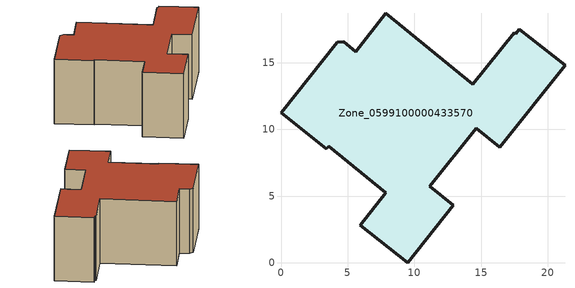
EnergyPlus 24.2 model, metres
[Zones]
Zone_0599100000433570
 floor ground (C_G): 7.85,18.71 14.39,13.39 17.48,17.26 17.59,17.18 17.87,17.52 21.29,14.8 16.41,8.68 14.64,10.09 11.15,5.73 12.93,4.31 9.49,0 5.94,2.82 7.86,5.24 3.57,8.72 3.39,8.54 0,11.25 4.21,16.54 4.69,16.57 5.61,15.83 z0
 wall outside (C_F): 16.41,8.68 21.29,14.8 17.87,17.52 17.59,17.18 17.48,17.26 14.39,13.39 7.85,18.71 5.61,15.83 4.69,16.57 4.21,16.54 0,11.25 3.39,8.54 3.57,8.72 7.86,5.24 5.94,2.82 9.49,0 12.93,4.31 11.15,5.73 14.64,10.09 16.41,8.68 z0:7.62
 roof outside (C_R): 17.87,17.52 17.59,17.18 17.48,17.26 14.39,13.39 7.85,18.71 5.61,15.83 4.69,16.57 4.21,16.54 0,11.25 3.39,8.54 3.57,8.72 7.86,5.24 5.94,2.82 9.49,0 12.93,4.31 11.15,5.73 14.64,10.09 16.41,8.68 21.29,14.8 z7.62
[BUILDING]
Pand.0599100000433570: North Axis=0; Terrain=City; Loads Convergence Tolerance Value=0.04; Temperature Convergence Tolerance Value=0.4; Solar Distribution=FullExterior; Maximum Number of Warmup Days=25; Minimum Number of Warmup Days=1
[Site:Location]
Rotterdam.The.Hague.AP_ZH_NLD Design_Conditions: Latitude=51.96; Longitude=4.45; Time Zone=1; Elevation=-4.5
[SITE:GROUNDTEMPERATURE:BUILDINGSURFACE]
18, 18, 18, 18, 18, 18, 18, 18, 18, 18, 18, 18
[MATERIAL] Thermal Absorptance=0.9; Solar Absorptance=0.7; Visible Absorptance=0.7
Name | Roughness | Thickness | Conductivity | Density | Specific Heat
G.D.2006-2014 | MediumSmooth | 0.15 | 0.06 | 540 | 1210
F.D.2006-2014 | Rough | 0.3 | 0.12 | 1920 | 840
R.D.2006-2014 | MediumRough | 0.2 | 0.08 | 1500 | 1000
[CONSTRUCTION]
C_G: G.D.2006-2014
C_F: F.D.2006-2014
C_R: R.D.2006-2014
[ZONE]
Zone_0599100000433570: Type=1; Multiplier=1; Ceiling Height=Autocalculate; Volume=Autocalculate; Floor Area=autocalculate; Part of Total Floor Area=Yes
[ZONEINFILTRATION:DESIGNFLOWRATE]
Infil_Zone_0599100000433570: Zone or ZoneList or Space or SpaceList=Zone_0599100000433570; Schedule=AlwaysOn; Design Flow Rate Calculation Method=Flow/Area; Flow Rate per Floor Area=0.0021; Constant Term Coefficient=1; Temperature Term Coefficient=0; Velocity Term Coefficient=0; Velocity Squared Term Coefficient=0
[HVACTEMPLATE:ZONE:IDEALLOADSAIRSYSTEM]
Zone_0599100000433570: Maximum Heating Supply Air Temperature=50; Minimum Cooling Supply Air Temperature=13; Maximum Heating Supply Air Humidity Ratio=0.0156; Minimum Cooling Supply Air Humidity Ratio=0.0077; Heating Limit=NoLimit; Cooling Limit=NoLimit; Dehumidification Control Type=ConstantSensibleHeatRatio; Cooling Sensible Heat Ratio=0.7; Dehumidification Setpoint=60; Humidification Control Type=None; Humidification Setpoint=30; Outdoor Air Method=None; Outdoor Air Flow Rate per Person=0.00944; Outdoor Air Flow Rate per Zone Floor Area=0; Outdoor Air Flow Rate per Zone=0; Demand Controlled Ventilation Type=None; Outdoor Air Economizer Type=NoEconomizer; Heat Recovery Type=None; Sensible Heat Recovery Effectiveness=0.7; Latent Heat Recovery Effectiveness=0.65
[ZONECONTROL:THERMOSTAT]
ThermostatControl_Zone_0599100000433570: Zone or ZoneList=Zone_0599100000433570; Control Type Schedule=DualSetpointControlType; Control 1=Thermostat_Zone_0599100000433570; Temperature Difference Between Cutout And Setpoint=0
[THERMOSTATSETPOINT:DUALSETPOINT]
Thermostat_Zone_0599100000433570: Heating Setpoint Temperature Schedule=HeatingSetpoint_Zone_0599100000433570; Cooling Setpoint Temperature Schedule=CoolingSetpoint_Zone_0599100000433570
[SCHEDULE:COMPACT]
HeatingSetpoint_Zone_0599100000433570: Through: 12/31, For: AllDays, Until: 24:00, 21
CoolingSetpoint_Zone_0599100000433570: Through: 12/31, For: AllDays, Until: 24:00, 24
DualSetpointControlType: Through: 12/31, For: AllDays, Until: 24:00, 4
AlwaysOn: Through: 12/31, For: AllDays, Until: 24:00, 1
